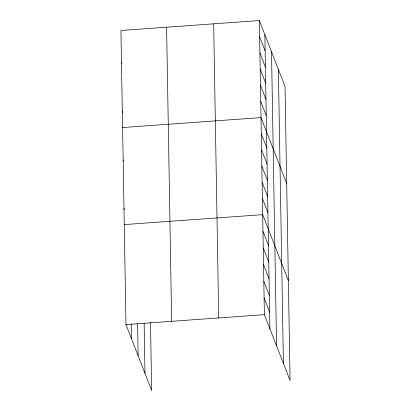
<?xml version="1.0" encoding="UTF-8"?>
<svg xmlns="http://www.w3.org/2000/svg" width="411" height="411" viewBox="0 0 411 411"><rect width="100%" height="100%" fill="white"/><g stroke="black" fill="none" stroke-linecap="round" stroke-linejoin="round"><path stroke-width="0.62" d="M259.346 20.55L264.396 314.651L290.079 380.514L285.023 86.413L259.346 20.55L120.921 30.486L125.977 324.587L151.654 390.45L150.488 322.507M122.591 127.538L261.016 117.603L286.693 183.465M124.256 224.591L262.68 214.66L288.358 280.523M125.977 324.587L264.396 314.651M259.624 36.728L265.131 50.846M259.901 52.901L265.408 67.024M260.178 69.079L265.686 83.197M260.456 85.252L265.963 99.375M260.738 101.43L266.241 115.548M261.293 133.78L266.796 147.903M261.571 149.953L267.073 164.076M261.848 166.131L267.356 180.254M262.126 182.309L267.633 196.427M262.403 198.482L267.91 212.605M262.968 231.326L268.47 245.444M263.256 247.992L268.758 262.11M263.538 264.658L269.046 278.776M263.826 281.319L269.333 295.442M264.114 297.985L269.616 312.108M121.476 62.837L121.939 64.013M122.314 111.36L122.771 112.537M123.146 159.889L123.603 161.066M123.978 208.418L124.441 209.595M278.37 69.336L283.42 363.442M271.512 51.745L276.562 345.851M264.854 34.673L269.904 328.774M213.669 23.828L218.719 317.934M166.604 27.208L171.654 321.31M144.138 323.38L144.996 373.373M137.587 323.734L138.137 355.782M131.227 323.966L131.479 338.71"/></g></svg>
